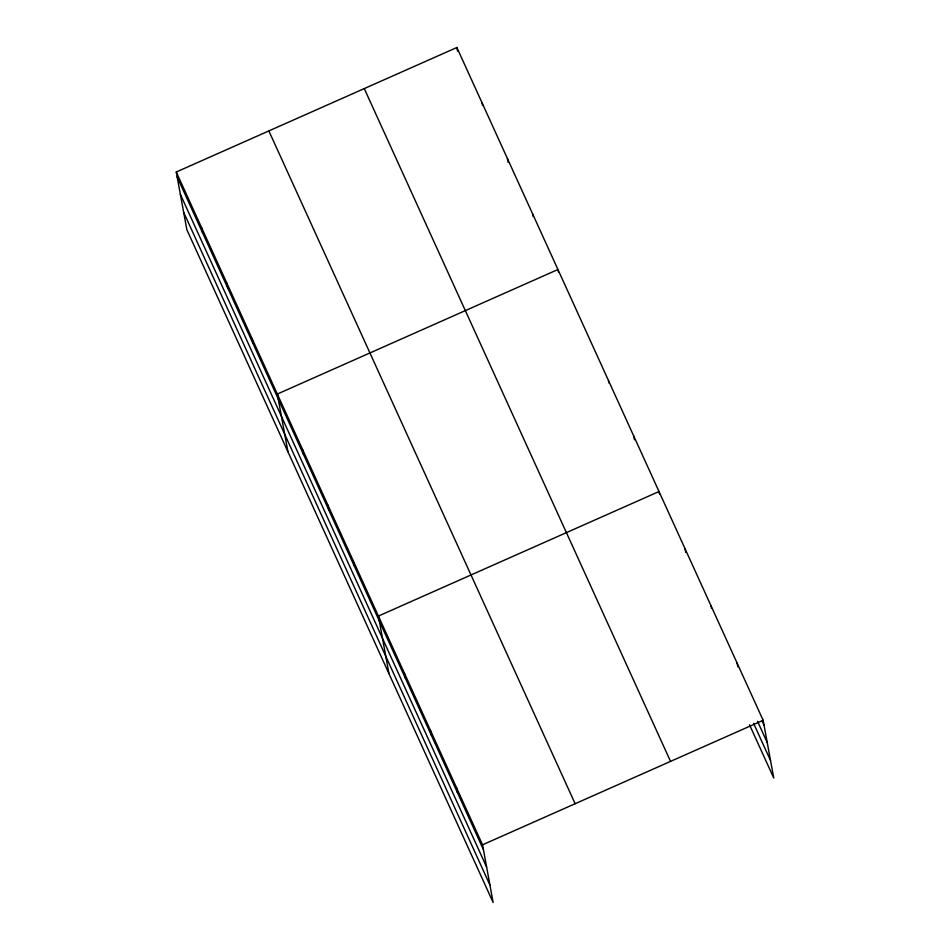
<?xml version="1.0" encoding="UTF-8"?>
<svg xmlns="http://www.w3.org/2000/svg" width="950" height="950" viewBox="0 0 950 950"><rect width="100%" height="100%" fill="white"/><g stroke="black" fill="none" stroke-linecap="round" stroke-linejoin="round"><path stroke-width="1.43" d="M176.261 172.009L482.541 844.811L493.133 902.5L186.853 229.698L176.261 172.009L456.867 47.5L763.147 720.302L773.739 777.991L749.514 724.791M482.541 844.811L763.147 720.302M762.232 721.216L764.049 725.206M757.554 721.347L767.244 742.627M753.587 723.33L770.533 760.57M364.266 88.587L670.546 761.389M268.862 130.922L575.142 803.724M177.163 176.926L483.443 849.727M180.369 194.346L486.637 867.136M183.659 212.289L489.939 885.079M737.117 663.112L737.794 666.793M711.075 605.922L711.526 608.38M685.045 548.732L685.722 552.413M659.466 494L659.015 491.542L378.409 616.063L389.001 673.752M633.745 436.038L634.422 439.719M608.475 380.534L608.926 382.992M558.386 271.985L557.935 269.527L277.341 394.036L287.921 451.725M532.677 214.011L533.128 216.469M507.407 158.507L508.084 162.201M482.137 103.004L482.588 105.462M456.867 47.5L457.544 51.181M456.511 787.621L457.413 792.538M430.481 730.431L431.383 735.347M404.439 673.253L405.341 678.158M353.139 560.559L354.041 565.464M327.869 505.044L328.771 509.96M302.611 449.54L303.501 454.456M252.071 338.532L252.973 343.449M226.801 283.029L227.703 287.933M201.531 227.525L202.433 232.429"/></g></svg>
